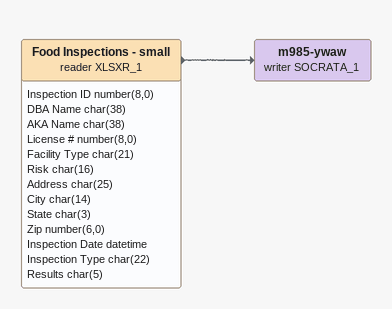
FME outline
Food Inspections - small (reader XLSXR_1)
    attributes: Inspection ID number(8,0), DBA Name char(38), AKA Name char(38), License # number(8,0), Facility Type char(21), Risk char(16), Address char(25), City char(14), State char(3), Zip number(6,0), Inspection Date datetime, Inspection Type char(22), Results char(5)
    -> m985-ywaw (writer SOCRATA_1)
m985-ywaw (writer SOCRATA_1)
